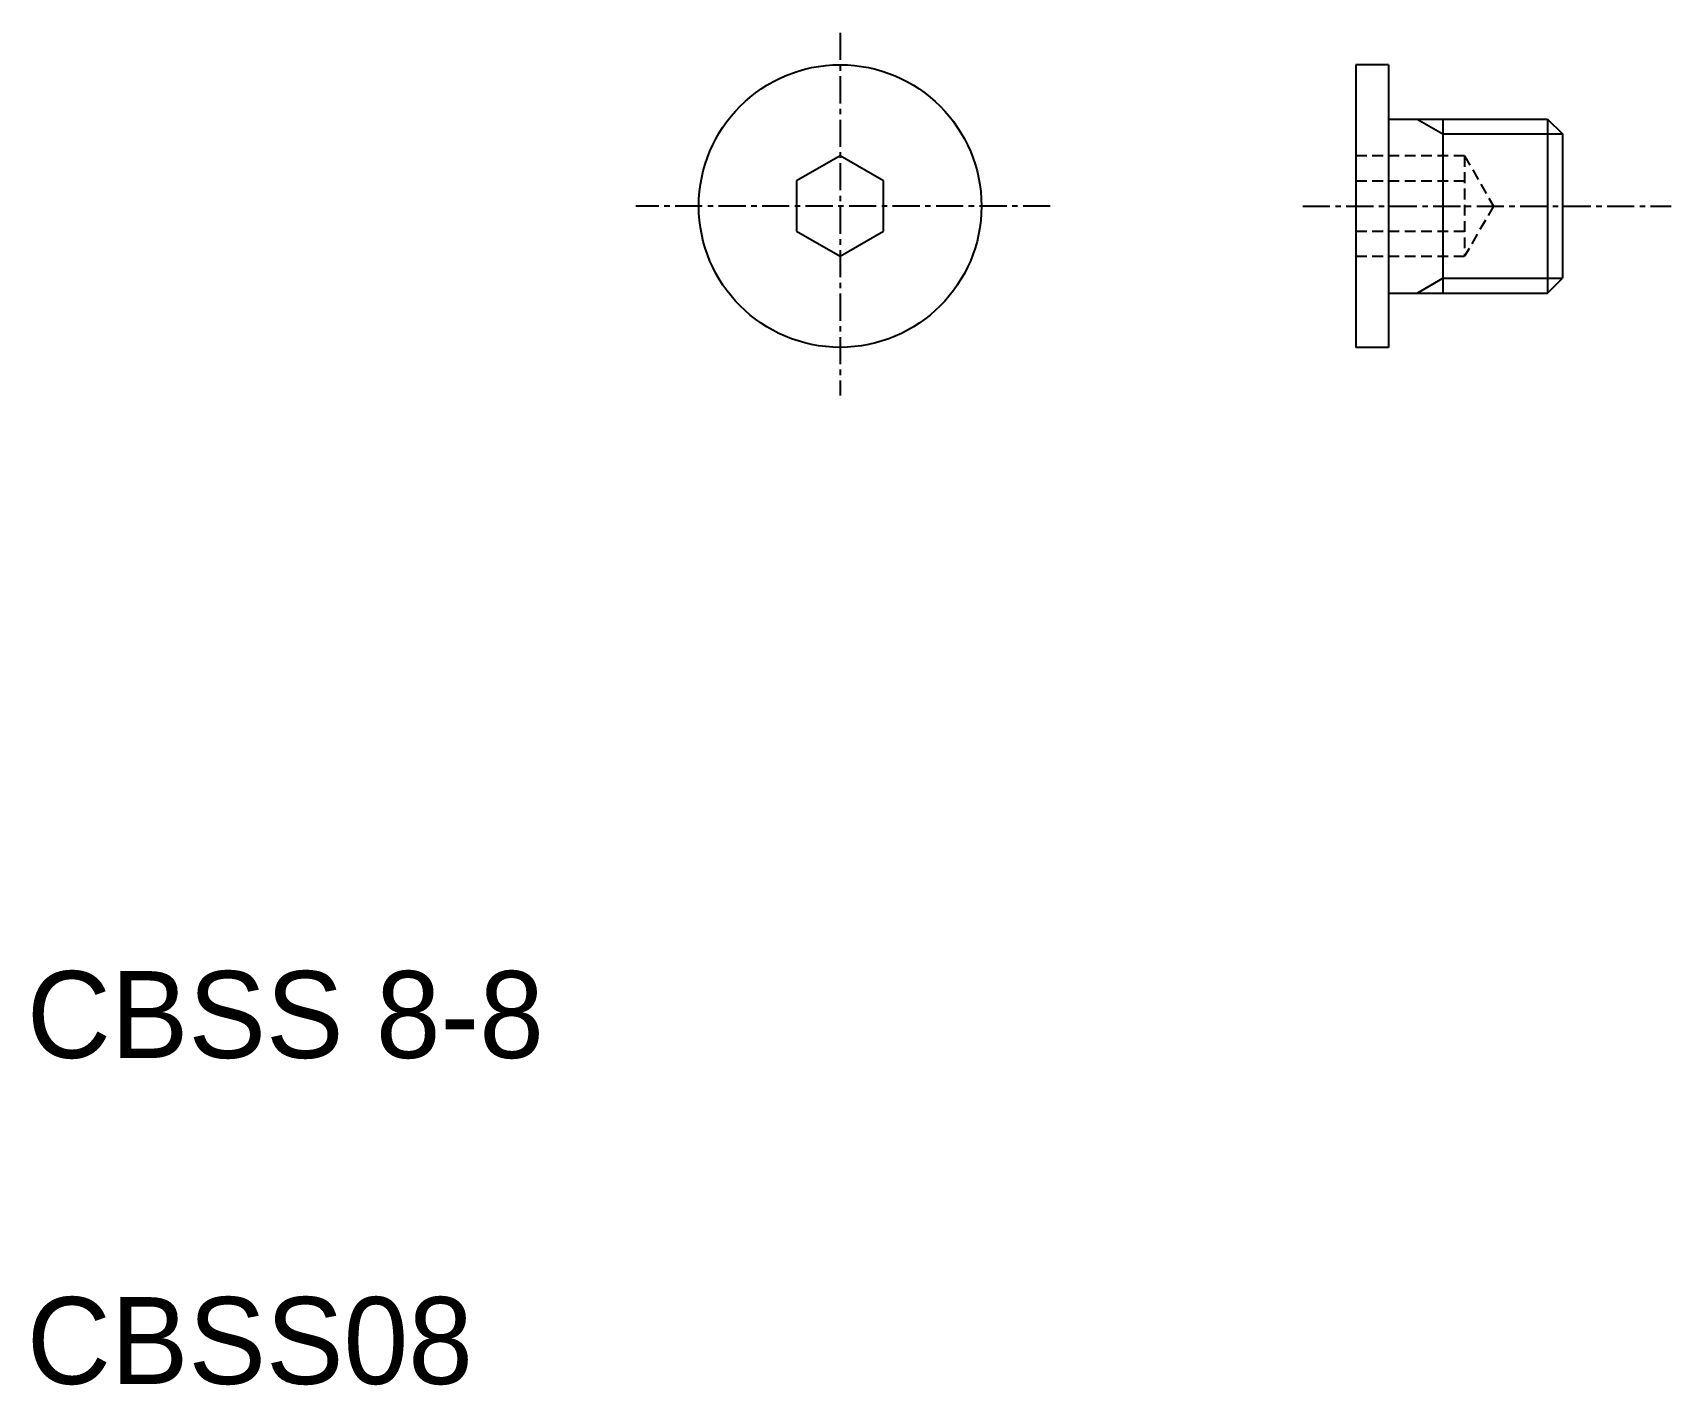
# Model space of a CAD drawing. Extents: x 10.3 to 85.6, y 9.9 to 72.2.
import ezdxf

# ---------------------------------------------------------------- set-up
doc = ezdxf.new("R2010")
doc.units = 0
doc.linetypes.add('CENTER', pattern=[2, 1.25, -0.25, 0.25, -0.25])
doc.linetypes.add('DASHED', pattern=[0.75, 0.5, -0.25])
doc.layers.get('0').update_dxf_attribs({"linetype": 'CONTINUOUS'})
doc.layers.add('CENTER', color=1, linetype='CENTER')

msp = doc.modelspace()

# ---------------------------------------------------------------- linework, layer by layer
at = {"color": 7, "linetype": 'CONTINUOUS'}
for p, q in [((71.124, 70.696), (71.124, 57.696)), ((72.624, 70.696), (71.124, 70.696)), ((72.624, 70.696), (72.624, 57.696)), ((72.624, 69.196), (72.624, 59.196)), ((72.624, 68.196), (79.947, 68.196)), ((75.124, 68.196), (75.124, 60.196)), ((79.947, 68.196), (79.947, 60.196)), ((79.947, 68.196), (80.624, 67.52)), ((80.624, 67.52), (80.624, 60.873)), ((47.405, 66.505), (45.405, 65.351)), ((49.405, 65.351), (47.405, 66.505)), ((45.405, 65.351), (45.405, 63.041)), ((49.405, 63.041), (49.405, 65.351)), ((45.405, 63.041), (47.405, 61.887)), ((47.405, 61.887), (49.405, 63.041)), ((79.947, 60.196), (80.624, 60.873)), ((72.624, 60.196), (79.947, 60.196)), ((72.624, 57.696), (71.124, 57.696))]:
    msp.add_line(p, q, dxfattribs=at)
at = {"color": 3, "linetype": 'CONTINUOUS'}
for p, q in [((73.952, 68.196), (75.124, 67.52)), ((75.124, 67.52), (80.624, 67.52)), ((73.952, 60.196), (75.124, 60.873)), ((75.124, 60.873), (80.624, 60.873))]:
    msp.add_line(p, q, dxfattribs=at)
at = {"color": 3, "linetype": 'DASHED'}
for p, q in [((76.124, 66.505), (71.124, 66.505)), ((76.124, 66.505), (76.124, 61.887)), ((76.124, 66.505), (77.457, 64.196)), ((71.124, 65.351), (76.124, 65.351)), ((77.457, 64.196), (76.124, 61.887)), ((71.124, 63.041), (76.124, 63.041)), ((71.124, 61.887), (76.124, 61.887))]:
    msp.add_line(p, q, dxfattribs=at)
at = {"color": 7, "linetype": 'CONTINUOUS'}
msp.add_circle((47.405, 64.196), 6.5, dxfattribs=at)
at = {"layer": 'CENTER', "color": 1, "linetype": 'CENTER'}
for p, q in [((47.405, 72.17), (47.405, 55.486)), ((57.067, 64.196), (38.015, 64.196)), ((68.683, 64.196), (85.631, 64.196))]:
    msp.add_line(p, q, dxfattribs=at)

# ---------------------------------------------------------------- texts
at = {"color": 7, "linetype": 'CONTINUOUS'}
for s, p in [('CBSS 8-8', (10, 25)), ('CBSS08', (10, 10))]:
    msp.add_text(s, height=4, dxfattribs=at).set_placement(p)

doc.saveas('drawing.dxf')
